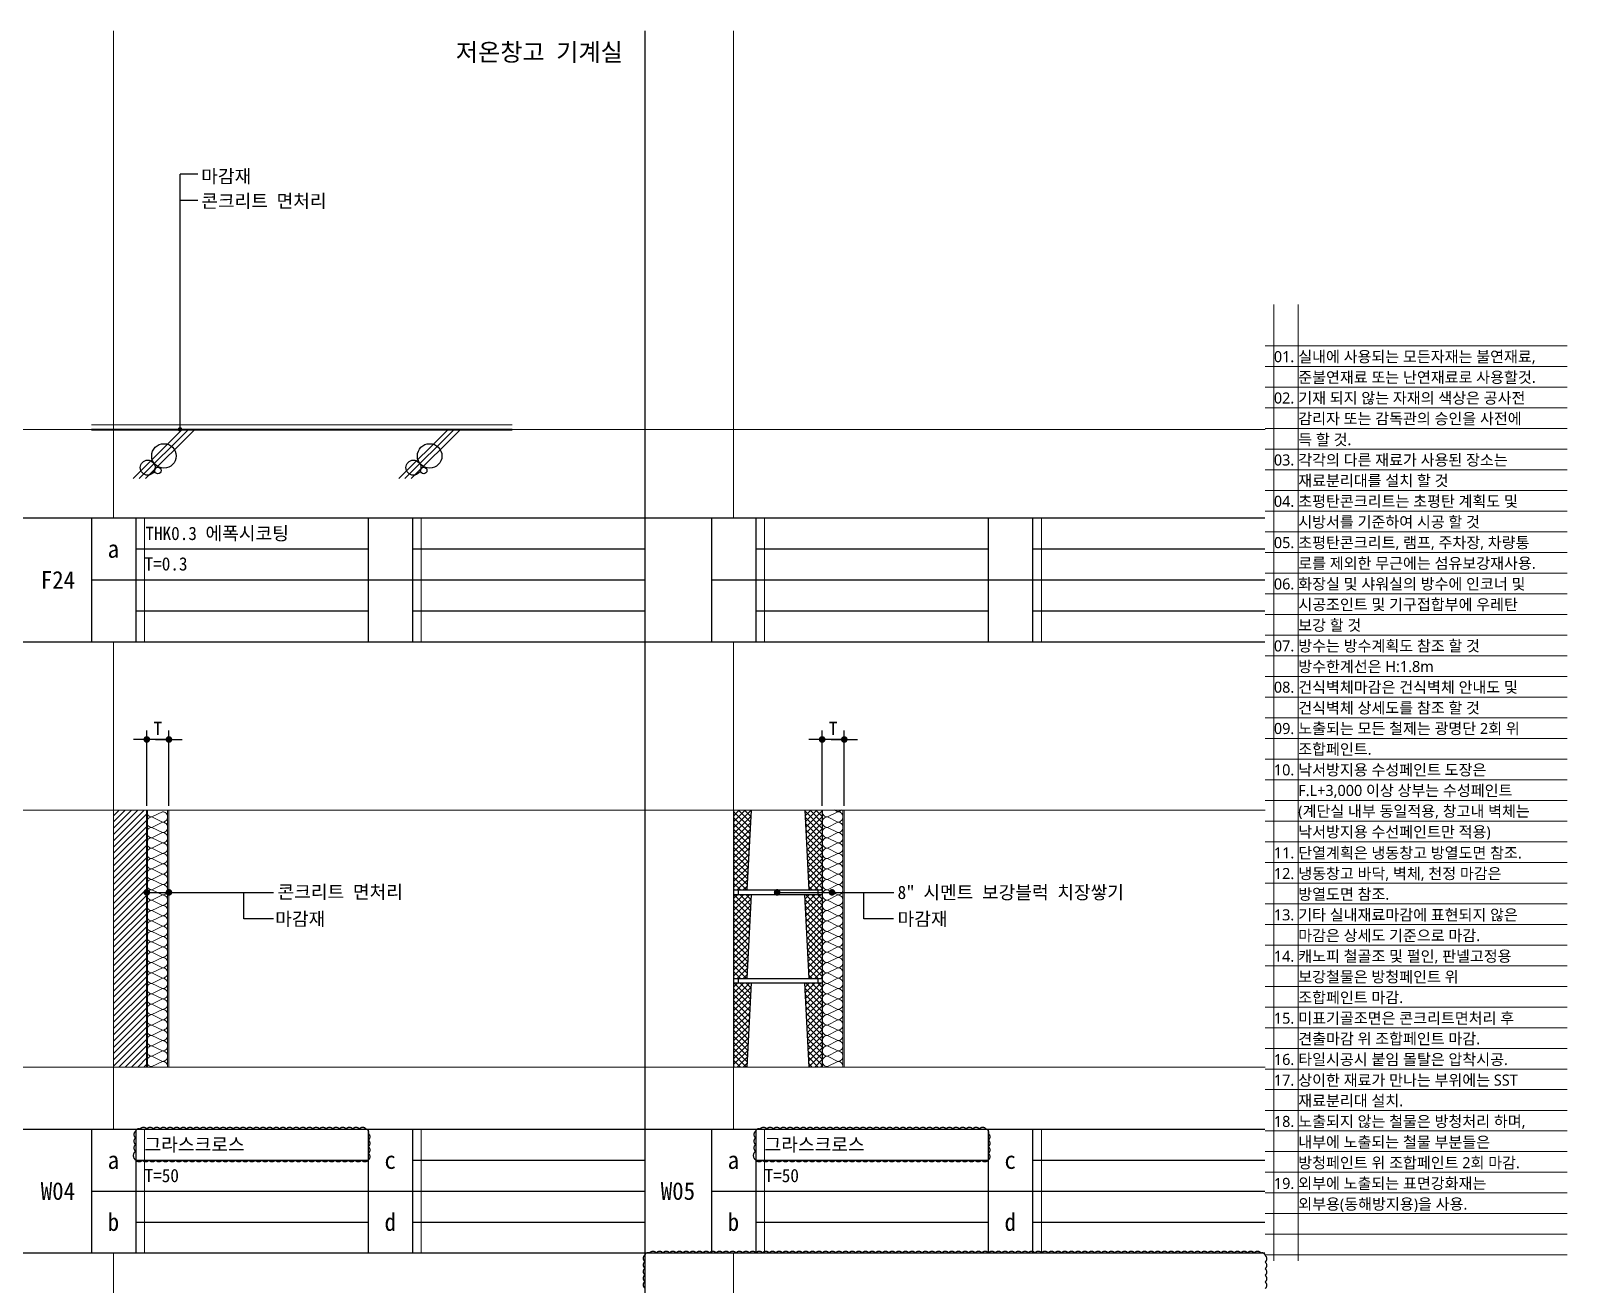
# Model space of a CAD drawing. Header units: millimetres. Extents: x 38 to 24868, y -11128 to 6117.
# Drawn here: x 12999 to 16468, y -8440 to -5606 of the extents above; entities that cross this region are included whole.
import ezdxf
from ezdxf.enums import TextEntityAlignment as Align

# ---------------------------------------------------------------- set-up
doc = ezdxf.new("R2010")
doc.units = ezdxf.units.MM
doc.layers.get('0').update_dxf_attribs({"linetype": 'CONTINUOUS'})
for name, color, linetype in [('2', 2, 'CONTINUOUS'), ('A-DIMS', 7, 'CONTINUOUS'), ('A-LEADER-7', 7, 'CONTINUOUS'), ('A-MKXS-LEAD', 7, 'CONTINUOUS'), ('A-SECT-LIN1', 4, 'CONTINUOUS'), ('A-XXXX-HATC', 8, 'CONTINUOUS'), ('HAT', 8, 'CONTINUOUS'), ('WALL', 2, 'CONTINUOUS')]:
    doc.layers.add(name, color=color, linetype=linetype)
for name, color, linetype, lineweight in [('A-CONC-LIN1', 2, 'CONTINUOUS', 40), ('A-MKXS-TEXT1', 3, 'CONTINUOUS', 25), ('A-XXXX-FIN2', 6, 'CONTINUOUS', 20), ('A-XXXX-INSL2', 8, 'CONTINUOUS', 18), ('A-XXXX-TABL', 7, 'CONTINUOUS', 25), ('A-XXXX-TXT1', 3, 'CONTINUOUS', 25), ('A-XXXX-TXT2', 3, 'CONTINUOUS', 25), ('REV-202205', 20, 'CONTINUOUS', 25)]:
    doc.layers.add(name, color=color, linetype=linetype, lineweight=lineweight)
doc.layers.add('A-XXXX-NPLT', color=144, linetype='CONTINUOUS', lineweight=15, plot=False)
doc.styles.add('HY울릉도L', font='')
doc.styles.add('돋움체', font='')
doc.styles.add('돋음', font='malgun.ttf')
doc.styles.add('맑은 고딕', font='malgun.ttf')
doc.styles.get('HY울릉도L').set_extended_font_data('HYwulM')
doc.styles.get('돋움체').set_extended_font_data('DotumChe')
doc.dimstyles.new('CDIM', dxfattribs={"dimtxt": 3, "dimasz": 1.5, "dimexe": 2, "dimexo": 1, "dimgap": 1, "dimtad": 1, "dimdec": 0, "dimrnd": 0.5, "dimzin": 0, "dimdsep": 32, "dimlunit": 6, "dimtxsty": 'HY울릉도L', "dimblk1": '_CIDOT', "dimblk2": '_CIDOT', "dimsah": 1, "dimcen": 5.5, "dimclrd": 2, "dimclre": 2, "dimclrt": 7, "dimadec": 0, "dimazin": 0, "dimtfac": 1, "dimtdec": 0, "dimtix": 1, "dimtmove": 2, "dimatfit": 1, "dimldrblk": '_CIDOT', "dimfxl": 1, "dimtolj": 1, "dimtzin": 0, "dimlwd": -1, "dimarcsym": 0})
doc.dimstyles.new('DLEADER', dxfattribs={"dimscale": 50, "dimtxt": 3, "dimasz": 3, "dimexe": 1, "dimexo": 8, "dimgap": 1, "dimtad": 1, "dimdec": 0, "dimrnd": 0.25, "dimdsep": 32, "dimtxsty": '돋음', "dimblk": 'DOT', "dimcen": 5, "dimclrd": 4, "dimclre": 4, "dimclrt": 3, "dimadec": 0, "dimazin": 0, "dimtfac": 1, "dimtdec": 0, "dimtix": 1, "dimtmove": 2, "dimatfit": 1, "dimldrblk": 'DOT', "dimfxl": 1, "dimarcsym": 0})

# ---------------------------------------------------------------- blocks, each defined once
blk = doc.blocks.new('table')
at = {"layer": 'A-XXXX-NPLT'}
for p, q in [((2513.2, -794.7), (2513.2, -654.7)), ((2825.7, -794.7), (2825.7, -654.7)), ((3213.2, -794.7), (3213.2, -654.7)), ((3525.7, -794.7), (3525.7, -654.7)), ((2513.2, -1485), (2513.2, -1345)), ((2825.7, -1485), (2825.7, -1345)), ((3213.2, -1485), (3213.2, -1345)), ((3525.7, -1485), (3525.7, -1345))]:
    blk.add_line(p, q, dxfattribs=at)
at = {"layer": 'A-XXXX-TABL'}
for p, q in [((3078.2, -104.5), (3078.2, -2865.5)), ((104.5, -654.7), (3778.2, -654.7)), ((2453.2, -654.7), (2453.2, -794.7)), ((2503.2, -654.7), (2503.2, -794.7)), ((2765.7, -654.7), (2765.7, -794.7)), ((2815.7, -654.7), (2815.7, -794.7)), ((3153.2, -654.7), (3153.2, -794.7)), ((3203.2, -654.7), (3203.2, -794.7)), ((3465.7, -654.7), (3465.7, -794.7)), ((3515.7, -654.7), (3515.7, -794.7)), ((2503.2, -689.7), (2765.7, -689.7)), ((2815.7, -689.7), (3078.2, -689.7)), ((3203.2, -689.7), (3465.7, -689.7)), ((3515.7, -689.7), (3778.2, -689.7)), ((2453.2, -724.7), (3078.2, -724.7)), ((3153.2, -724.7), (3778.2, -724.7)), ((2503.2, -759.7), (2765.7, -759.7)), ((2815.7, -759.7), (3078.2, -759.7)), ((3203.2, -759.7), (3465.7, -759.7)), ((3515.7, -759.7), (3778.2, -759.7)), ((104.5, -794.7), (3778.2, -794.7)), ((104.5, -1345), (3778.2, -1345)), ((2453.2, -1345), (2453.2, -1485)), ((2503.2, -1345), (2503.2, -1485)), ((2765.7, -1345), (2765.7, -1485)), ((2815.7, -1345), (2815.7, -1485)), ((3153.2, -1345), (3153.2, -1485)), ((3203.2, -1345), (3203.2, -1485)), ((3465.7, -1345), (3465.7, -1485)), ((3515.7, -1345), (3515.7, -1485)), ((2503.2, -1380), (2765.7, -1380)), ((2815.7, -1380), (3078.2, -1380)), ((3203.2, -1380), (3465.7, -1380)), ((3515.7, -1380), (3778.2, -1380)), ((2453.2, -1415), (3078.2, -1415)), ((3153.2, -1415), (3778.2, -1415)), ((2503.2, -1450), (2765.7, -1450)), ((2815.7, -1450), (3078.2, -1450)), ((3203.2, -1450), (3465.7, -1450)), ((3515.7, -1450), (3778.2, -1450)), ((104.5, -1485), (3778.2, -1485))]:
    blk.add_line(p, q, dxfattribs=at)
blk = doc.blocks.new('SYM-DOT')
at = {"layer": 'A-LEADER-7', "const_width": 7.5}
blk.add_lwpolyline([(-7.1, 1.8, 1), (0.4, 1.8, 1)], format="xyb", close=True, dxfattribs=at)
blk = doc.blocks.new('_CIDOT')
at = {"color": 0, "linetype": 'ByBlock'}
blk.add_line((2, 0), (-1, 0), dxfattribs=at)
at = {"color": 0, "linetype": 'ByBlock', "const_width": 0.5}
blk.add_lwpolyline([(-0.25, 0, 1), (0.25, 0, 1)], format="xyb", close=True, dxfattribs=at)
blk = doc.blocks.new('*D22')
at = {"layer": 'A-DIMS', "transparency": 16777216}
for p, q in [((14770.6, -7206.8), (14755.6, -7206.8)), ((14835.6, -7206.8), (14785.6, -7206.8)), ((14850.6, -7206.8), (14865.6, -7206.8))]:
    blk.add_line(p, q, dxfattribs=at)
at = {"layer": 'A-DIMS', "lineweight": -2, "transparency": 16777216}
for p, q in [((14785.6, -7356.8), (14785.6, -7186.8)), ((14835.6, -7356.8), (14835.6, -7186.8))]:
    blk.add_line(p, q, dxfattribs=at)
at = {"layer": 'A-DIMS', "transparency": 16777216, "xscale": 15, "yscale": 15, "zscale": 15}
blk.add_blockref('_CIDOT', (14785.6, -7206.8), dxfattribs=at)
at = {"layer": 'A-DIMS', "transparency": 16777216, "xscale": 15, "yscale": 15, "zscale": 15, "rotation": 180}
blk.add_blockref('_CIDOT', (14835.6, -7206.8), dxfattribs=at)
at = {"layer": 'A-DIMS', "color": 3, "transparency": 16777216, "insert": (14810.6, -7181.7), "char_height": 30, "attachment_point": 5, "style": '돋움체'}
blk.add_mtext('\\A1;T', dxfattribs=at)
blk = doc.blocks.new('_Dot')
at = {"color": 0, "linetype": 'ByBlock', "lineweight": -2}
blk.add_line((-0.5, 0), (-1, 0), dxfattribs=at)
at = {"color": 0, "linetype": 'ByBlock', "const_width": 0.5}
blk.add_lwpolyline([(-0.25, 0, 1), (0.25, 0, 1)], format="xyb", close=True, dxfattribs=at)
blk = doc.blocks.new('*D23')
at = {"layer": 'A-DIMS', "transparency": 16777216}
for p, q in [((13245.6, -7206.8), (13230.6, -7206.8)), ((13310.6, -7206.8), (13260.6, -7206.8)), ((13325.6, -7206.8), (13340.6, -7206.8))]:
    blk.add_line(p, q, dxfattribs=at)
at = {"layer": 'A-DIMS', "lineweight": -2, "transparency": 16777216}
for p, q in [((13260.6, -7356.8), (13260.6, -7186.8)), ((13310.6, -7356.8), (13310.6, -7186.8))]:
    blk.add_line(p, q, dxfattribs=at)
at = {"layer": 'A-DIMS', "transparency": 16777216, "xscale": 15, "yscale": 15, "zscale": 15}
blk.add_blockref('_CIDOT', (13260.6, -7206.8), dxfattribs=at)
at = {"layer": 'A-DIMS', "transparency": 16777216, "xscale": 15, "yscale": 15, "zscale": 15, "rotation": 180}
blk.add_blockref('_CIDOT', (13310.6, -7206.8), dxfattribs=at)
at = {"layer": 'A-DIMS', "color": 3, "transparency": 16777216, "insert": (13285.6, -7181.7), "char_height": 30, "attachment_point": 5, "style": '돋움체'}
blk.add_mtext('\\A1;T', dxfattribs=at)
blk = doc.blocks.new('NOTE')
at = {"layer": 'A-XXXX-NPLT'}
for p, q in [((1010649.8, 179732.7), (1010649.8, 175412.7)), ((1010759.8, 179732.7), (1010759.8, 175412.7)), ((1010609.8, 179546.1), (1011974.8, 179546.1)), ((1010609.8, 179452.7), (1011974.8, 179452.7)), ((1010609.8, 179359.4), (1011974.8, 179359.4)), ((1010609.8, 179266.1), (1011974.8, 179266.1)), ((1010609.8, 179172.7), (1011974.8, 179172.7)), ((1010609.8, 179079.4), (1011974.8, 179079.4)), ((1010609.8, 178986.1), (1011974.8, 178986.1)), ((1010609.8, 178892.7), (1011974.8, 178892.7)), ((1010609.8, 178799.4), (1011974.8, 178799.4)), ((1010609.8, 178706.1), (1011974.8, 178706.1)), ((1010609.8, 178612.7), (1011974.8, 178612.7)), ((1010609.8, 178519.4), (1011974.8, 178519.4)), ((1010609.8, 178426.1), (1011974.8, 178426.1)), ((1010609.8, 178332.7), (1011974.8, 178332.7)), ((1010609.8, 178239.4), (1011974.8, 178239.4)), ((1010609.8, 178146.1), (1011974.8, 178146.1)), ((1010609.8, 178052.7), (1011974.8, 178052.7)), ((1010609.8, 177959.4), (1011974.8, 177959.4)), ((1010609.8, 177866.1), (1011974.8, 177866.1)), ((1010609.8, 177772.7), (1011974.8, 177772.7)), ((1010609.8, 177679.4), (1011974.8, 177679.4)), ((1010609.8, 177586.1), (1011974.8, 177586.1)), ((1010609.8, 177492.7), (1011974.8, 177492.7)), ((1010609.8, 177399.4), (1011974.8, 177399.4)), ((1010609.8, 177306.1), (1011974.8, 177306.1)), ((1010609.8, 177212.7), (1011974.8, 177212.7)), ((1010609.8, 177119.4), (1011974.8, 177119.4)), ((1010609.8, 177026.1), (1011974.8, 177026.1)), ((1010609.8, 176932.7), (1011974.8, 176932.7)), ((1010609.8, 176839.4), (1011974.8, 176839.4)), ((1010609.8, 176746.1), (1011974.8, 176746.1)), ((1010609.8, 176652.7), (1011974.8, 176652.7)), ((1010609.8, 176559.4), (1011974.8, 176559.4)), ((1010609.8, 176466.1), (1011974.8, 176466.1)), ((1010609.8, 176372.7), (1011974.8, 176372.7)), ((1010609.8, 176279.4), (1011974.8, 176279.4)), ((1010609.8, 176186.1), (1011974.8, 176186.1)), ((1010609.8, 176092.7), (1011974.8, 176092.7)), ((1010609.8, 175999.4), (1011974.8, 175999.4)), ((1010609.8, 175906.1), (1011974.8, 175906.1)), ((1010609.8, 175812.7), (1011974.8, 175812.7)), ((1010609.8, 175719.4), (1011974.8, 175719.4)), ((1010609.8, 175626.1), (1011974.8, 175626.1)), ((1010609.8, 175532.7), (1011974.8, 175532.7)), ((1010609.8, 175439.4), (1011974.8, 175439.4))]:
    blk.add_line(p, q, dxfattribs=at)
blk = doc.blocks.new('NOTE-01')
at = {"layer": 'A-XXXX-TXT2', "style": '맑은 고딕'}
for s, p in [('01.', (7576.5, 4994.8)), ('실내에 사용되는 모든자재는 불연재료,', (7631.5, 4994.8)), ('준불연재료 또는 난연재료로 사용할것.', (7631.5, 4948.1)), ('02.', (7576.5, 4901.4)), ('기재 되지 않는 자재의 색상은 공사전', (7631.5, 4901.4)), ('감리자 또는 감독관의 승인을 사전에', (7631.5, 4854.8)), ('득 할 것.', (7631.5, 4807.3)), ('03.', (7576.5, 4761.4)), ('각각의 다른 재료가 사용된 장소는', (7631.5, 4761.4)), ('재료분리대를 설치 할 것 ', (7631.5, 4714.8)), ('초평탄콘크리트는 초평탄 계획도 및 ', (7631.5, 4668.1)), ('04.', (7576.5, 4668.1)), ('시방서를 기준하여 시공 할 것', (7631.5, 4621.4)), ('05.', (7576.5, 4574.8)), ('초평탄콘크리트, 램프, 주차장, 차량통', (7631.5, 4574.8)), ('로를 제외한 무근에는 섬유보강재사용.', (7631.5, 4528.1)), ('06.', (7576.5, 4481.4)), ('화장실 및 샤워실의 방수에 인코너 및  ', (7631.5, 4481.4)), ('시공조인트 및 기구접합부에 우레탄', (7631.5, 4434.8)), ('보강 할 것', (7631.5, 4388.1)), ('07.', (7576.5, 4341.4)), ('방수는 방수계획도 참조 할 것', (7631.5, 4341.4)), ('방수한계선은 H:1.8m', (7631.5, 4294.8)), ('08.', (7576.5, 4248.1)), ('건식벽체마감은 건식벽체 안내도 및', (7631.5, 4248.1)), ('건식벽체 상세도를 참조 할 것', (7631.5, 4201.4)), ('09.', (7576.5, 4154.8)), ('노출되는 모든 철제는 광명단 2회 위', (7631.5, 4154.8)), ('조합페인트.', (7631.5, 4108.1)), ('10.', (7576.5, 4061.4)), ('낙서방지용 수성페인트 도장은', (7631.5, 4061.4)), ('F.L+3,000 이상 상부는 수성페인트', (7631.5, 4014.8)), ('(계단실 내부 동일적용, 창고내 벽체는', (7631.5, 3968.1)), ('낙서방지용 수선페인트만 적용)', (7631.5, 3921.4)), ('11.', (7576.5, 3873.9)), ('단열계획은 냉동창고 방열도면 참조.', (7631.5, 3873.9)), ('12.', (7576.5, 3827.2)), ('냉동창고 바닥, 벽체, 천정 마감은', (7631.5, 3827.2)), ('방열도면 참조.', (7631.5, 3780.5)), ('기타 실내재료마감에 표현되지 않은', (7631.5, 3733.9)), ('13.', (7576.5, 3733.9)), ('마감은 상세도 기준으로 마감.', (7631.5, 3687.2)), ('14.', (7576.5, 3640.5)), ('캐노피 철골조 및 펄인, 판넬고정용', (7631.5, 3640.5)), ('보강철물은 방청페인트 위', (7631.5, 3593.9)), ('조합페인트 마감.', (7631.5, 3547.2)), ('15.', (7576.5, 3500.5)), ('미표기골조면은 콘크리트면처리 후', (7631.5, 3500.5)), ('견출마감 위 조합페인트 마감.', (7631.5, 3453.9)), ('16.', (7576.5, 3407.2)), ('타일시공시 붙임 몰탈은 압착시공.', (7631.5, 3407.2)), ('17.', (7576.5, 3360.5)), ('상이한 재료가 만나는 부위에는 SST', (7631.5, 3360.5)), ('재료분리대 설치.', (7631.5, 3313.9)), ('18.', (7576.5, 3267.2)), ('노출되지 않는 철물은 방청처리 하며,', (7631.5, 3267.2)), ('내부에 노출되는 철물 부분들은', (7631.5, 3220.5)), ('방청페인트 위 조합페인트 2회 마감. ', (7631.5, 3173.9)), ('19.', (7576.5, 3127.2)), ('외부에 노출되는 표면강화재는', (7631.5, 3127.2)), ('외부용(동해방지용)을 사용.', (7631.5, 3080.5))]:
    blk.add_text(s, height=25, dxfattribs=at).set_placement(p, align=Align.MIDDLE_LEFT)

msp = doc.modelspace()

# ---------------------------------------------------------------- hatches: boundary and pattern name
at = {"layer": 'A-XXXX-HATC'}
h = msp.add_hatch(dxfattribs=at)
h.set_pattern_fill('ANSI37', color=256, scale=3)
h.set_pattern_definition([(45, (-33855.463, -9321.023), (-6.735192, 6.735192), []), (135, (-33855.463, -9321.023), (-6.735192, -6.735192), [])])
h.paths.add_polyline_path([(14785.6, -7366.8), (14746.1, -7366.8), (14755.6, -7546.8), (14785.6, -7546.8)])
h.paths.add_polyline_path([(14624.9, -7366.8), (14585.6, -7366.8), (14585.6, -7546.8), (14615.6, -7546.8)])
h = msp.add_hatch(dxfattribs=at)
h.set_pattern_fill('ANSI37', color=256, scale=3)
h.set_pattern_definition([(45, (-33855.463, -9521.023), (-6.735192, 6.735192), []), (135, (-33855.463, -9521.023), (-6.735192, -6.735192), [])])
h.paths.add_polyline_path([(14585.6, -7556.8), (14625.4, -7556.8), (14615.6, -7746.8), (14585.6, -7746.8)])
h.paths.add_polyline_path([(14745.6, -7556.8), (14785.6, -7556.8), (14785.6, -7746.8), (14755.6, -7746.8)])
h = msp.add_hatch(dxfattribs=at)
h.set_pattern_fill('ANSI37', color=256, scale=3)
h.set_pattern_definition([(45, (-33855.463, -9721.023), (-6.735192, 6.735192), []), (135, (-33855.463, -9721.023), (-6.735192, -6.735192), [])])
h.paths.add_polyline_path([(14585.6, -7756.8), (14625.4, -7756.8), (14615.6, -7946.8), (14585.6, -7946.8)])
h.paths.add_polyline_path([(14745.6, -7756.8), (14785.6, -7756.8), (14785.6, -7946.8), (14755.6, -7946.8)])
at = {"layer": 'HAT', "ltscale": 2}
h = msp.add_hatch(dxfattribs=at)
h.set_pattern_fill('_USER', color=8, scale=10, angle=45, style=0, pattern_type=0)
h.set_pattern_definition([(45, (-414347.531, -62818.452), (-7.07106781, 7.07106781), [])])
h.paths.add_polyline_path([(13185.6, -7366.8), (13260.6, -7366.8), (13260.6, -7946.8), (13185.6, -7946.8)])

# ---------------------------------------------------------------- linework, layer by layer
at = {"layer": '2', "color": 3}
for p, q in [((14585.6, -7366.8), (14585.6, -7946.8)), ((14785.6, -7366.8), (14785.6, -7946.8))]:
    msp.add_line(p, q, dxfattribs=at)
at = {"layer": 'A-CONC-LIN1'}
for p, q in [((13135.6, -6506.3), (14085.6, -6506.3)), ((13260.6, -7366.8), (13260.6, -7946.8))]:
    msp.add_line(p, q, dxfattribs=at)
at = {"layer": 'A-MKXS-LEAD'}
for p, q in [((13335.6, -6506.3), (13335.6, -5929.5)), ((13375.6, -5929.5), (13335.6, -5929.5)), ((13375.6, -5989.5), (13335.6, -5989.5)), ((13480, -7612.2), (13480, -7552.2)), ((14880, -7612.2), (14880, -7552.2)), ((13546.7, -7612.2), (13480, -7612.2)), ((14946.7, -7612.2), (14880, -7612.2))]:
    msp.add_line(p, q, dxfattribs=at)
at = {"layer": 'A-MKXS-LEAD', "const_width": 5}
msp.add_lwpolyline([(13333.1, -6506.3, 1), (13338.1, -6506.3, 1)], format="xyb", close=True, dxfattribs=at)
at = {"layer": 'A-MKXS-LEAD'}
for points in [[(13260.6, -7552.2), (13498.3, -7552.2), (13546.7, -7552.2)], [(14684, -7552.2), (14898.3, -7552.2), (14899.4, -7552.2)]]:
    msp.add_lwpolyline(points, dxfattribs=at)
at = {"layer": 'A-SECT-LIN1'}
for p, q in [((14585.6, -7366.8), (14585.6, -7546.8)), ((14625, -7366.8), (14615.6, -7546.8)), ((14746.1, -7366.8), (14755.6, -7546.8)), ((14785.6, -7366.8), (14785.6, -7546.8)), ((14585.6, -7546.8), (14615.6, -7546.8)), ((14585.6, -7556.8), (14585.6, -7746.8)), ((14585.6, -7556.8), (14625.5, -7556.8)), ((14625.6, -7556.8), (14615.6, -7746.8)), ((14745.6, -7556.8), (14755.6, -7746.8)), ((14745.6, -7556.8), (14785.6, -7556.8)), ((14755.6, -7546.8), (14785.6, -7546.8)), ((14785.6, -7556.8), (14785.6, -7746.8)), ((14585.6, -7746.8), (14615.6, -7746.8)), ((14585.6, -7756.8), (14625.6, -7756.8)), ((14585.6, -7756.8), (14585.6, -7946.8)), ((14625.6, -7756.8), (14615.6, -7946.8)), ((14745.6, -7756.8), (14755.6, -7946.8)), ((14745.6, -7756.8), (14785.6, -7756.8)), ((14755.6, -7746.8), (14785.6, -7746.8)), ((14785.6, -7756.8), (14785.6, -7946.8))]:
    msp.add_line(p, q, dxfattribs=at)
at = {"layer": 'A-SECT-LIN1', "color": 3}
for p, q in [((14615.6, -7546.8), (14755.6, -7546.8)), ((14625.5, -7556.8), (14745.6, -7556.8)), ((14615.6, -7746.8), (14755.6, -7746.8)), ((14625.6, -7756.8), (14745.6, -7756.8))]:
    msp.add_line(p, q, dxfattribs=at)
at = {"layer": 'A-XXXX-FIN2'}
for p, q in [((13135.6, -6496.3), (14085.6, -6496.3)), ((13307.6, -7366.8), (13307.6, -7946.8)), ((13310.6, -7366.8), (13310.6, -7946.8)), ((14832.6, -7366.8), (14832.6, -7946.8)), ((14835.6, -7366.8), (14835.6, -7946.8))]:
    msp.add_line(p, q, dxfattribs=at)
at = {"layer": 'A-XXXX-HATC'}
for p, q in [((13340.8, -6506.3), (13229.5, -6617.6)), ((13355, -6506.3), (13243.6, -6617.6)), ((13369.1, -6506.3), (13257.8, -6617.6)), ((13940.8, -6506.3), (13829.5, -6617.6)), ((13955, -6506.3), (13843.6, -6617.6)), ((13969.1, -6506.3), (13857.8, -6617.6))]:
    msp.add_line(p, q, dxfattribs=at)
msp.add_lwpolyline([(14828.9, -7366.8, -0.192858), (14820.8, -7370), (14814.3, -7366.8)], format="xyb", dxfattribs=at)
for centre, radius in [((13299.3, -6566.3), 27.7), ((13899.3, -6566.3), 27.7), ((13262.7, -6592.8), 17), ((13285.8, -6599), 7.36), ((13862.7, -6592.8), 17), ((13885.8, -6599), 7.36)]:
    msp.add_circle(centre, radius, dxfattribs=at)
at = {"layer": 'A-XXXX-INSL2'}
for points in [[(13261, -7366.8, 0.070177), (13260.6, -7370, 0.414214), (13272.3, -7381.8), (13295.8, -7370, -0.414214), (13307.6, -7381.8, -0.414214), (13295.8, -7393.5), (13272.3, -7381.8, 0.414214), (13260.6, -7393.5, 0.414214), (13272.3, -7405.3), (13295.8, -7393.5, -0.414214), (13307.6, -7405.3, -0.414214), (13295.8, -7417), (13272.3, -7405.3, 0.414214), (13260.6, -7417, 0.414214), (13272.3, -7428.8), (13295.8, -7417, -0.414214), (13307.6, -7428.8, -0.414214), (13295.8, -7440.5), (13272.3, -7428.8, 0.414214), (13260.6, -7440.5, 0.414214), (13272.3, -7452.3), (13295.8, -7440.5, -0.414214), (13307.6, -7452.3, -0.414214), (13295.8, -7464), (13272.3, -7452.3, 0.414214), (13260.6, -7464, 0.414214), (13272.3, -7475.8), (13295.8, -7464, -0.414214), (13307.6, -7475.8, -0.414214), (13295.8, -7487.5), (13272.3, -7475.8, 0.414214), (13260.6, -7487.5, 0.414214), (13272.3, -7499.3), (13295.8, -7487.5, -0.414214), (13307.6, -7499.3, -0.414214), (13295.8, -7511), (13272.3, -7499.3, 0.414214), (13260.6, -7511, 0.414214), (13272.3, -7522.8), (13295.8, -7511, -0.414214), (13307.6, -7522.8, -0.414214), (13295.8, -7534.5), (13272.3, -7522.8, 0.414214), (13260.6, -7534.5, 0.414214), (13272.3, -7546.3), (13295.8, -7534.5, -0.414214), (13307.6, -7546.3, -0.414214), (13295.8, -7558), (13272.3, -7546.3, 0.414214), (13260.6, -7558, 0.414214), (13272.3, -7569.8), (13295.8, -7558, -0.414214), (13307.6, -7569.8, -0.414214), (13295.8, -7581.5), (13272.3, -7569.8, 0.414214), (13260.6, -7581.5, 0.414214), (13272.3, -7593.3), (13295.8, -7581.5, -0.414214), (13307.6, -7593.3, -0.414214), (13295.8, -7605), (13272.3, -7593.3, 0.414214), (13260.6, -7605, 0.414214), (13272.3, -7616.8), (13295.8, -7605, -0.414214), (13307.6, -7616.8, -0.414214), (13295.8, -7628.5), (13272.3, -7616.8, 0.414214), (13260.6, -7628.5, 0.414214), (13272.3, -7640.3), (13295.8, -7628.5, -0.414214), (13307.6, -7640.3, -0.414214), (13295.8, -7652), (13272.3, -7640.3, 0.414214), (13260.6, -7652, 0.414214), (13272.3, -7663.8), (13295.8, -7652, -0.414214), (13307.6, -7663.8, -0.414214), (13295.8, -7675.5), (13272.3, -7663.8, 0.414214), (13260.6, -7675.5, 0.414214), (13272.3, -7687.3), (13295.8, -7675.5, -0.414214), (13307.6, -7687.3, -0.414214), (13295.8, -7699), (13272.3, -7687.3, 0.414214), (13260.6, -7699, 0.414214), (13272.3, -7710.8), (13295.8, -7699, -0.414214), (13307.6, -7710.8, -0.414214), (13295.8, -7722.5), (13272.3, -7710.8, 0.414214), (13260.6, -7722.5, 0.414214), (13272.3, -7734.3), (13295.8, -7722.5, -0.414214), (13307.6, -7734.3, -0.414214), (13295.8, -7746), (13272.3, -7734.3, 0.414214), (13260.6, -7746, 0.414214), (13272.3, -7757.8), (13295.8, -7746, -0.414214), (13307.6, -7757.8, -0.414214), (13295.8, -7769.5), (13272.3, -7757.8, 0.414214), (13260.6, -7769.5, 0.414214), (13272.3, -7781.3), (13295.8, -7769.5, -0.414214), (13307.6, -7781.3, -0.414214), (13295.8, -7793), (13272.3, -7781.3, 0.414214), (13260.6, -7793, 0.414214), (13272.3, -7804.8), (13295.8, -7793, -0.414214), (13307.6, -7804.8, -0.414214), (13295.8, -7816.5), (13272.3, -7804.8, 0.414214), (13260.6, -7816.5, 0.414214), (13272.3, -7828.3), (13295.8, -7816.5, -0.414214), (13307.6, -7828.3, -0.414214), (13295.8, -7840), (13272.3, -7828.3, 0.414214), (13260.6, -7840, 0.414214), (13272.3, -7851.8), (13295.8, -7840, -0.414214), (13307.6, -7851.8, -0.414214), (13295.8, -7863.5), (13272.3, -7851.8, 0.414214), (13260.6, -7863.5, 0.414214), (13272.3, -7875.3), (13295.8, -7863.5, -0.414214), (13307.6, -7875.3, -0.414214), (13295.8, -7887), (13272.3, -7875.3, 0.414214), (13260.6, -7887, 0.414214), (13272.3, -7898.8), (13295.8, -7887, -0.414214), (13307.6, -7898.8, -0.414214), (13295.8, -7910.5), (13272.3, -7898.8, 0.414214), (13260.6, -7910.5, 0.414214), (13272.3, -7922.3), (13295.8, -7910.5, -0.414214), (13307.6, -7922.3, -0.414214), (13295.8, -7934), (13272.3, -7922.3, 0.414214), (13260.6, -7934, 0.414214), (13272.3, -7945.8), (13295.8, -7934, -0.414214), (13307.6, -7945.8, -0.021306), (13307.5, -7946.8)], [(14786, -7366.8, 0.070177), (14785.6, -7370, 0.414214), (14797.3, -7381.8), (14820.8, -7370, -0.414214), (14832.6, -7381.8, -0.414214), (14820.8, -7393.5), (14797.3, -7381.8, 0.414214), (14785.6, -7393.5, 0.414214), (14797.3, -7405.3), (14820.8, -7393.5, -0.414214), (14832.6, -7405.3, -0.414214), (14820.8, -7417), (14797.3, -7405.3, 0.414214), (14785.6, -7417, 0.414214), (14797.3, -7428.8), (14820.8, -7417, -0.414214), (14832.6, -7428.8, -0.414214), (14820.8, -7440.5), (14797.3, -7428.8, 0.414214), (14785.6, -7440.5, 0.414214), (14797.3, -7452.3), (14820.8, -7440.5, -0.414214), (14832.6, -7452.3, -0.414214), (14820.8, -7464), (14797.3, -7452.3, 0.414214), (14785.6, -7464, 0.414214), (14797.3, -7475.8), (14820.8, -7464, -0.414214), (14832.6, -7475.8, -0.414214), (14820.8, -7487.5), (14797.3, -7475.8, 0.414214), (14785.6, -7487.5, 0.414214), (14797.3, -7499.3), (14820.8, -7487.5, -0.414214), (14832.6, -7499.3, -0.414214), (14820.8, -7511), (14797.3, -7499.3, 0.414214), (14785.6, -7511, 0.414214), (14797.3, -7522.8), (14820.8, -7511, -0.414214), (14832.6, -7522.8, -0.414214), (14820.8, -7534.5), (14797.3, -7522.8, 0.414214), (14785.6, -7534.5, 0.414214), (14797.3, -7546.3), (14820.8, -7534.5, -0.414214), (14832.6, -7546.3, -0.414214), (14820.8, -7558), (14797.3, -7546.3, 0.414214), (14785.6, -7558, 0.414214), (14797.3, -7569.8), (14820.8, -7558, -0.414214), (14832.6, -7569.8, -0.414214), (14820.8, -7581.5), (14797.3, -7569.8, 0.414214), (14785.6, -7581.5, 0.414214), (14797.3, -7593.3), (14820.8, -7581.5, -0.414214), (14832.6, -7593.3, -0.414214), (14820.8, -7605), (14797.3, -7593.3, 0.414214), (14785.6, -7605, 0.414214), (14797.3, -7616.8), (14820.8, -7605, -0.414214), (14832.6, -7616.8, -0.414214), (14820.8, -7628.5), (14797.3, -7616.8, 0.414214), (14785.6, -7628.5, 0.414214), (14797.3, -7640.3), (14820.8, -7628.5, -0.414214), (14832.6, -7640.3, -0.414214), (14820.8, -7652), (14797.3, -7640.3, 0.414214), (14785.6, -7652, 0.414214), (14797.3, -7663.8), (14820.8, -7652, -0.414214), (14832.6, -7663.8, -0.414214), (14820.8, -7675.5), (14797.3, -7663.8, 0.414214), (14785.6, -7675.5, 0.414214), (14797.3, -7687.3), (14820.8, -7675.5, -0.414214), (14832.6, -7687.3, -0.414214), (14820.8, -7699), (14797.3, -7687.3, 0.414214), (14785.6, -7699, 0.414214), (14797.3, -7710.8), (14820.8, -7699, -0.414214), (14832.6, -7710.8, -0.414214), (14820.8, -7722.5), (14797.3, -7710.8, 0.414214), (14785.6, -7722.5, 0.414214), (14797.3, -7734.3), (14820.8, -7722.5, -0.414214), (14832.6, -7734.3, -0.414214), (14820.8, -7746), (14797.3, -7734.3, 0.414214), (14785.6, -7746, 0.414214), (14797.3, -7757.8), (14820.8, -7746, -0.414214), (14832.6, -7757.8, -0.414214), (14820.8, -7769.5), (14797.3, -7757.8, 0.414214), (14785.6, -7769.5, 0.414214), (14797.3, -7781.3), (14820.8, -7769.5, -0.414214), (14832.6, -7781.3, -0.414214), (14820.8, -7793), (14797.3, -7781.3, 0.414214), (14785.6, -7793, 0.414214), (14797.3, -7804.8), (14820.8, -7793, -0.414214), (14832.6, -7804.8, -0.414214), (14820.8, -7816.5), (14797.3, -7804.8, 0.414214), (14785.6, -7816.5, 0.414214), (14797.3, -7828.3), (14820.8, -7816.5, -0.414214), (14832.6, -7828.3, -0.414214), (14820.8, -7840), (14797.3, -7828.3, 0.414214), (14785.6, -7840, 0.414214), (14797.3, -7851.8), (14820.8, -7840, -0.414214), (14832.6, -7851.8, -0.414214), (14820.8, -7863.5), (14797.3, -7851.8, 0.414214), (14785.6, -7863.5, 0.414214), (14797.3, -7875.3), (14820.8, -7863.5, -0.414214), (14832.6, -7875.3, -0.414214), (14820.8, -7887), (14797.3, -7875.3, 0.414214), (14785.6, -7887, 0.414214), (14797.3, -7898.8), (14820.8, -7887, -0.414214), (14832.6, -7898.8, -0.414214), (14820.8, -7910.5), (14797.3, -7898.8, 0.414214), (14785.6, -7910.5, 0.414214), (14797.3, -7922.3), (14820.8, -7910.5, -0.414214), (14832.6, -7922.3, -0.414214), (14820.8, -7934), (14797.3, -7922.3, 0.414214), (14785.6, -7934, 0.414214), (14797.3, -7945.8), (14820.8, -7934, -0.414214), (14832.6, -7945.8, -0.021306), (14832.5, -7946.8)]]:
    msp.add_lwpolyline(points, format="xyb", dxfattribs=at)
at = {"layer": 'A-XXXX-NPLT'}
for p, q in [((13185.6, -6706.3), (13185.6, -5605.8)), ((14585.6, -6706.3), (14585.6, -5605.8)), ((8785.6, -6506.3), (15785.6, -6506.3)), ((13185.6, -8086.8), (13185.6, -6986.3)), ((14585.6, -8086.8), (14585.6, -6986.3)), ((8785.6, -7366.8), (15785.6, -7366.8)), ((8785.6, -7366.8), (15785.6, -7366.8)), ((8785.6, -7946.8), (15785.6, -7946.8)), ((13185.6, -9467.3), (13185.6, -8366.8)), ((14585.6, -9467.3), (14585.6, -8366.8))]:
    msp.add_line(p, q, dxfattribs=at)
at = {"layer": 'REV-202205', "const_width": 3}
for points in [[(13235.6, -8156.8, 0.520567), (13250.6, -8156.8, 0.520567), (13265.6, -8156.8, 0.520567), (13280.6, -8156.8, 0.520567), (13295.6, -8156.8, 0.520567), (13310.6, -8156.8, 0.520567), (13325.6, -8156.8, 0.520567), (13340.6, -8156.8, 0.520567), (13355.6, -8156.8, 0.520567), (13370.6, -8156.8, 0.520567), (13385.6, -8156.8, 0.520567), (13400.6, -8156.8, 0.520567), (13415.6, -8156.8, 0.520567), (13430.6, -8156.8, 0.520567), (13445.6, -8156.8, 0.520567), (13460.6, -8156.8, 0.520567), (13475.6, -8156.8, 0.520567), (13490.6, -8156.8, 0.520567), (13505.6, -8156.8, 0.520567), (13520.6, -8156.8, 0.520567), (13535.6, -8156.8, 0.520567), (13550.6, -8156.8, 0.520567), (13565.6, -8156.8, 0.520567), (13580.6, -8156.8, 0.520567), (13595.6, -8156.8, 0.520567), (13610.6, -8156.8, 0.520567), (13625.6, -8156.8, 0.520567), (13640.6, -8156.8, 0.520567), (13655.6, -8156.8, 0.520567), (13670.6, -8156.8, 0.520567), (13685.6, -8156.8, 0.520567), (13700.6, -8156.8, 0.520567), (13715.6, -8156.8, 0.520567), (13730.6, -8156.8, 0.520567), (13745.6, -8156.8, 0.520567), (13760.6, -8156.8, 0.520567), (13760.6, -8141.8, 0.520567), (13760.6, -8126.8, 0.520567), (13760.6, -8111.8, 0.520567), (13760.6, -8096.8, 0.520567), (13755.6, -8086.8, 0.520567), (13740.6, -8086.8, 0.520567), (13725.6, -8086.8, 0.520567), (13710.6, -8086.8, 0.520567), (13695.6, -8086.8, 0.520567), (13680.6, -8086.8, 0.520567), (13665.6, -8086.8, 0.520567), (13650.6, -8086.8, 0.520567), (13635.6, -8086.8, 0.520567), (13620.6, -8086.8, 0.520567), (13605.6, -8086.8, 0.520567), (13590.6, -8086.8, 0.520567), (13575.6, -8086.8, 0.520567), (13560.6, -8086.8, 0.520567), (13545.6, -8086.8, 0.520567), (13530.6, -8086.8, 0.520567), (13515.6, -8086.8, 0.520567), (13500.6, -8086.8, 0.520567), (13485.6, -8086.8, 0.520567), (13470.6, -8086.8, 0.520567), (13455.6, -8086.8, 0.520567), (13440.6, -8086.8, 0.520567), (13425.6, -8086.8, 0.520567), (13410.6, -8086.8, 0.520567), (13395.6, -8086.8, 0.520567), (13380.6, -8086.8, 0.520567), (13365.6, -8086.8, 0.520567), (13350.6, -8086.8, 0.520567), (13335.6, -8086.8, 0.520567), (13320.6, -8086.8, 0.520567), (13305.6, -8086.8, 0.520567), (13290.6, -8086.8, 0.520567), (13275.6, -8086.8, 0.520567), (13260.6, -8086.8, 0.520567), (13245.6, -8086.8, 0.520567), (13235.6, -8091.8, 0.520567), (13235.6, -8106.8, 0.520567), (13235.6, -8121.8, 0.520567), (13235.6, -8136.8, 0.520567)], [(14635.6, -8156.8, 0.520567), (14650.6, -8156.8, 0.520567), (14665.6, -8156.8, 0.520567), (14680.6, -8156.8, 0.520567), (14695.6, -8156.8, 0.520567), (14710.6, -8156.8, 0.520567), (14725.6, -8156.8, 0.520567), (14740.6, -8156.8, 0.520567), (14755.6, -8156.8, 0.520567), (14770.6, -8156.8, 0.520567), (14785.6, -8156.8, 0.520567), (14800.6, -8156.8, 0.520567), (14815.6, -8156.8, 0.520567), (14830.6, -8156.8, 0.520567), (14845.6, -8156.8, 0.520567), (14860.6, -8156.8, 0.520567), (14875.6, -8156.8, 0.520567), (14890.6, -8156.8, 0.520567), (14905.6, -8156.8, 0.520567), (14920.6, -8156.8, 0.520567), (14935.6, -8156.8, 0.520567), (14950.6, -8156.8, 0.520567), (14965.6, -8156.8, 0.520567), (14980.6, -8156.8, 0.520567), (14995.6, -8156.8, 0.520567), (15010.6, -8156.8, 0.520567), (15025.6, -8156.8, 0.520567), (15040.6, -8156.8, 0.520567), (15055.6, -8156.8, 0.520567), (15070.6, -8156.8, 0.520567), (15085.6, -8156.8, 0.520567), (15100.6, -8156.8, 0.520567), (15115.6, -8156.8, 0.520567), (15130.6, -8156.8, 0.520567), (15145.6, -8156.8, 0.520567), (15160.6, -8156.8, 0.520567), (15160.6, -8141.8, 0.520567), (15160.6, -8126.8, 0.520567), (15160.6, -8111.8, 0.520567), (15160.6, -8096.8, 0.520567), (15155.6, -8086.8, 0.520567), (15140.6, -8086.8, 0.520567), (15125.6, -8086.8, 0.520567), (15110.6, -8086.8, 0.520567), (15095.6, -8086.8, 0.520567), (15080.6, -8086.8, 0.520567), (15065.6, -8086.8, 0.520567), (15050.6, -8086.8, 0.520567), (15035.6, -8086.8, 0.520567), (15020.6, -8086.8, 0.520567), (15005.6, -8086.8, 0.520567), (14990.6, -8086.8, 0.520567), (14975.6, -8086.8, 0.520567), (14960.6, -8086.8, 0.520567), (14945.6, -8086.8, 0.520567), (14930.6, -8086.8, 0.520567), (14915.6, -8086.8, 0.520567), (14900.6, -8086.8, 0.520567), (14885.6, -8086.8, 0.520567), (14870.6, -8086.8, 0.520567), (14855.6, -8086.8, 0.520567), (14840.6, -8086.8, 0.520567), (14825.6, -8086.8, 0.520567), (14810.6, -8086.8, 0.520567), (14795.6, -8086.8, 0.520567), (14780.6, -8086.8, 0.520567), (14765.6, -8086.8, 0.520567), (14750.6, -8086.8, 0.520567), (14735.6, -8086.8, 0.520567), (14720.6, -8086.8, 0.520567), (14705.6, -8086.8, 0.520567), (14690.6, -8086.8, 0.520567), (14675.6, -8086.8, 0.520567), (14660.6, -8086.8, 0.520567), (14645.6, -8086.8, 0.520567), (14635.6, -8091.8, 0.520567), (14635.6, -8106.8, 0.520567), (14635.6, -8121.8, 0.520567), (14635.6, -8136.8, 0.520567)]]:
    msp.add_lwpolyline(points, format="xyb", close=True, dxfattribs=at)
msp.add_lwpolyline([(15785.6, -8447.3, 0.520567), (15785.6, -8432.3, 0.520567), (15785.6, -8417.3, 0.520567), (15785.6, -8402.3, 0.520567), (15785.6, -8387.3, 0.520567), (15785.6, -8372.3, 0.520567), (15776.1, -8366.8, 0.520567), (15761.1, -8366.8, 0.520567), (15746.1, -8366.8, 0.520567), (15731.1, -8366.8, 0.520567), (15716.1, -8366.8, 0.520567), (15701.1, -8366.8, 0.520567), (15686.1, -8366.8, 0.520567), (15671.1, -8366.8, 0.520567), (15656.1, -8366.8, 0.520567), (15641.1, -8366.8, 0.520567), (15626.1, -8366.8, 0.520567), (15611.1, -8366.8, 0.520567), (15596.1, -8366.8, 0.520567), (15581.1, -8366.8, 0.520567), (15566.1, -8366.8, 0.520567), (15551.1, -8366.8, 0.520567), (15536.1, -8366.8, 0.520567), (15521.1, -8366.8, 0.520567), (15506.1, -8366.8, 0.520567), (15491.1, -8366.8, 0.520567), (15476.1, -8366.8, 0.520567), (15461.1, -8366.8, 0.520567), (15446.1, -8366.8, 0.520567), (15431.1, -8366.8, 0.520567), (15416.1, -8366.8, 0.520567), (15401.1, -8366.8, 0.520567), (15386.1, -8366.8, 0.520567), (15371.1, -8366.8, 0.520567), (15356.1, -8366.8, 0.520567), (15341.1, -8366.8, 0.520567), (15326.1, -8366.8, 0.520567), (15311.1, -8366.8, 0.520567), (15296.1, -8366.8, 0.520567), (15281.1, -8366.8, 0.520567), (15266.1, -8366.8, 0.520567), (15251.1, -8366.8, 0.520567), (15236.1, -8366.8, 0.520567), (15221.1, -8366.8, 0.520567), (15206.1, -8366.8, 0.520567), (15191.1, -8366.8, 0.520567), (15176.1, -8366.8, 0.520567), (15161.1, -8366.8, 0.520567), (15146.1, -8366.8, 0.520567), (15131.1, -8366.8, 0.520567), (15116.1, -8366.8, 0.520567), (15101.1, -8366.8, 0.520567), (15086.1, -8366.8, 0.520567), (15071.1, -8366.8, 0.520567), (15056.1, -8366.8, 0.520567), (15041.1, -8366.8, 0.520567), (15026.1, -8366.8, 0.520567), (15011.1, -8366.8, 0.520567), (14996.1, -8366.8, 0.520567), (14981.1, -8366.8, 0.520567), (14966.1, -8366.8, 0.520567), (14951.1, -8366.8, 0.520567), (14936.1, -8366.8, 0.520567), (14921.1, -8366.8, 0.520567), (14906.1, -8366.8, 0.520567), (14891.1, -8366.8, 0.520567), (14876.1, -8366.8, 0.520567), (14861.1, -8366.8, 0.520567), (14846.1, -8366.8, 0.520567), (14831.1, -8366.8, 0.520567), (14816.1, -8366.8, 0.520567), (14801.1, -8366.8, 0.520567), (14786.1, -8366.8, 0.520567), (14771.1, -8366.8, 0.520567), (14756.1, -8366.8, 0.520567), (14741.1, -8366.8, 0.520567), (14726.1, -8366.8, 0.520567), (14711.1, -8366.8, 0.520567), (14696.1, -8366.8, 0.520567), (14681.1, -8366.8, 0.520567), (14666.1, -8366.8, 0.520567), (14651.1, -8366.8, 0.520567), (14636.1, -8366.8, 0.520567), (14621.1, -8366.8, 0.520567), (14606.1, -8366.8, 0.520567), (14591.1, -8366.8, 0.520567), (14576.1, -8366.8, 0.520567), (14561.1, -8366.8, 0.520567), (14546.1, -8366.8, 0.520567), (14531.1, -8366.8, 0.520567), (14516.1, -8366.8, 0.520567), (14501.1, -8366.8, 0.520567), (14486.1, -8366.8, 0.520567), (14471.1, -8366.8, 0.520567), (14456.1, -8366.8, 0.520567), (14441.1, -8366.8, 0.520567), (14426.1, -8366.8, 0.520567), (14411.1, -8366.8, 0.520567), (14396.1, -8366.8, 0.520567), (14385.6, -8371.3, 0.520567), (14385.6, -8386.3, 0.520567), (14385.6, -8401.3, 0.520567), (14385.6, -8416.3, 0.520567), (14385.6, -8431.3, 0.520567), (14385.6, -8446.3, 0.520567)], format="xyb", dxfattribs=at)
at = {"layer": 'WALL'}
for p, q in [((14595.6, -7546.8), (14595.6, -7556.8)), ((14775.6, -7546.8), (14775.6, -7556.8)), ((14595.6, -7746.8), (14595.6, -7756.8)), ((14775.6, -7746.8), (14775.6, -7756.8))]:
    msp.add_line(p, q, dxfattribs=at)

# ---------------------------------------------------------------- block references
at = {"layer": 'A-MKXS-LEAD'}
for p in [(13263.9, -7554), (14687.3, -7554)]:
    msp.add_blockref('SYM-DOT', p, dxfattribs=at)
at = {"layer": 'A-MKXS-LEAD', "xscale": 15, "yscale": 15, "zscale": 15, "rotation": 180}
msp.add_blockref('_Dot', (13310.6, -7552.2), dxfattribs=at)
at = {"layer": 'A-XXXX-TABL', "xscale": 2, "yscale": 2, "zscale": 2}
msp.add_blockref('table', (8229.1, -5396.8), dxfattribs=at)
at = {"layer": 'A-XXXX-TXT1', "xscale": 0.5, "yscale": 0.5, "zscale": 0.5}
msp.add_blockref('NOTE', (-489519.3, -96090.9), dxfattribs=at)
at = {"layer": 'A-XXXX-TXT2'}
msp.add_blockref('NOTE-01', (8229.1, -11336.8), dxfattribs=at)

# ---------------------------------------------------------------- texts
at = {"layer": 'A-MKXS-TEXT1', "style": '돋움체'}
for s, p in [('콘크리트 면처리', (13555.9, -7551.1)), ('8" 시멘트 보강블럭 치장쌓기', (14955.9, -7552.2)), ('마감재', (13550.6, -7612.2)), ('마감재', (14955.9, -7612.2))]:
    msp.add_text(s, height=30, dxfattribs=at).set_placement(p, align=Align.MIDDLE_LEFT)
at = {"layer": 'A-XXXX-NPLT', "style": '돋움체'}
msp.add_text('저온창고 기계실', height=40, dxfattribs=at).set_placement((14335.6, -5654.2), align=Align.MIDDLE_RIGHT)
at = {"layer": 'A-XXXX-TXT1', "style": '돋움체'}
for s, p in [('F24', (13059.9, -6846.3)), ('W04', (13059.9, -8226.8)), ('W05', (14459.9, -8226.8))]:
    msp.add_text(s, height=40, dxfattribs=at).set_placement(p, align=Align.MIDDLE_CENTER)
at = {"layer": 'A-XXXX-TXT2', "style": '돋움체'}
for s, p in [('마감재', (13383.6, -5949.5)), ('콘크리트 면처리', (13383.6, -6005.4))]:
    msp.add_text(s, height=30, dxfattribs=at).set_placement(p)
for s, p in [('THK0.3 에폭시코팅', (13257.4, -6741.3)), ('T=0.3', (13255.6, -6810.1)), ('그라스크로스', (13255.6, -8121.8)), ('그라스크로스', (14655.6, -8121.8)), ('T=50', (13255.6, -8191.8)), ('T=50', (14655.6, -8191.8))]:
    msp.add_text(s, height=30, dxfattribs=at).set_placement(p, align=Align.MIDDLE_LEFT)
for s, p in [('a', (13185.1, -6776.3)), ('a', (13185.1, -8156.8)), ('c', (13810.1, -8156.8)), ('a', (14585.1, -8156.8)), ('c', (15210.1, -8156.8)), ('b', (13185.3, -8296.8)), ('d', (13810.3, -8296.8)), ('b', (14585.3, -8296.8)), ('d', (15210.3, -8296.8))]:
    msp.add_text(s, height=40, dxfattribs=at).set_placement(p, align=Align.MIDDLE_CENTER)

# ---------------------------------------------------------------- dimensions: what is measured, and where the dimension line sits
at = {"layer": 'A-DIMS'}
for base, p1, p2, picture, middle in [((13260.6, -7206.8), (13310.6, -7366.8), (13260.6, -7366.8), '*D23', (13285.6, -7181.7)), ((14785.6, -7206.8), (14835.6, -7366.8), (14785.6, -7366.8), '*D22', (14810.6, -7181.7))]:
    dim = msp.add_linear_dim(base=base, p1=p1, p2=p2, angle=180, text='T', dimstyle='CDIM', override={"dimscale": 10, "dimtxsty": '돋움체', "dimclrd": 256, "dimclre": 256, "dimclrt": 3}, dxfattribs=at)
    dim.commit()
    dim.dimension.update_dxf_attribs({"geometry": picture, "text_midpoint": middle})

# ---------------------------------------------------------------- leaders
at = {"layer": 'A-MKXS-LEAD'}
msp.add_leader([(14807.8, -7552.2), (14946.7, -7552.2), (14947.8, -7552.2)], dimstyle='DLEADER', override={"dimscale": 10, "dimasz": 1.5, "dimclrd": 7}, dxfattribs=at)

doc.saveas('drawing.dxf')
